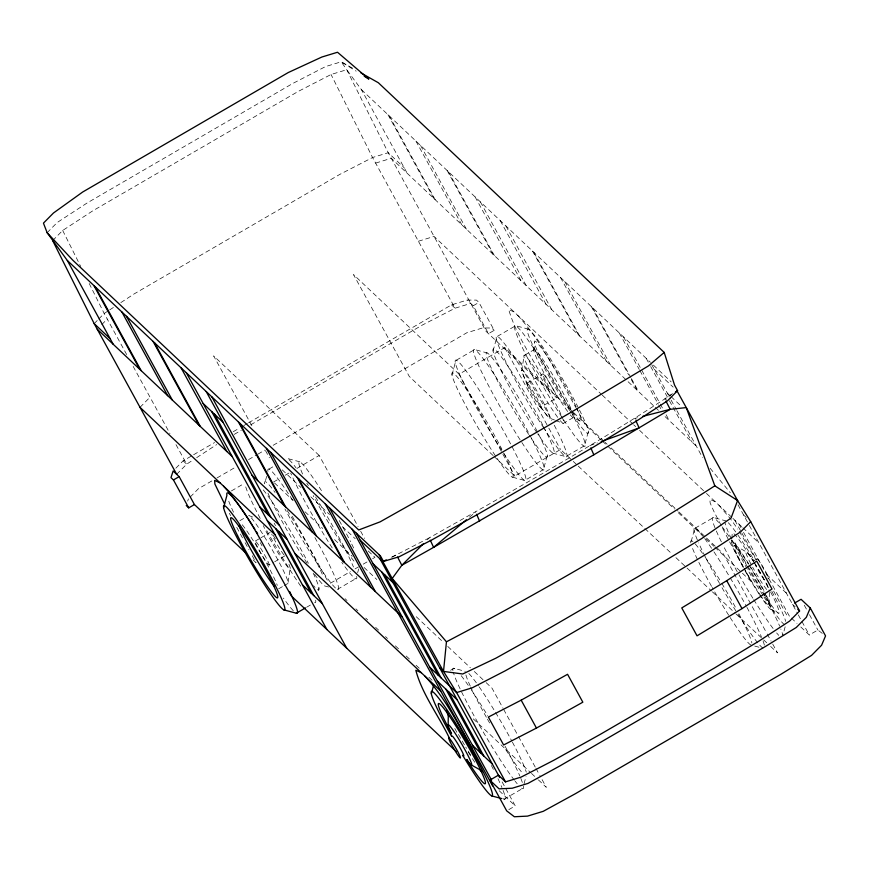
<?xml version="1.0" encoding="UTF-8"?>
<svg xmlns="http://www.w3.org/2000/svg" width="869" height="869" viewBox="0 0 869 869"><rect width="100%" height="100%" fill="white"/><g stroke="black" fill="none" stroke-linecap="round" stroke-linejoin="round"><path stroke-width="0.65" stroke-dasharray="4.34 3.26" d="M769.228 604.237L769.337 592.441M533.892 350.804L534.37 342.701M731.655 542.625L731.817 539.921M731.894 538.574L732.132 534.522A46.405 4.041 59.8 0 1 753.51 561.602M288.106 582.317L290.224 568.044M521.78 370.889L523.898 356.616M266.642 476.386L264.665 483.794A60.33 5.247 59.8 0 1 275.049 492.43M318.282 590.333L318.934 587.868M357.67 572.66L358.658 568.956M452.021 374.908L455.323 362.569M493.06 351.065L496.362 338.714M544.037 467.479L547.34 455.139M585.076 443.635L588.378 431.285M524.061 783.751L526.038 776.343M691.159 541.648L694.125 530.524M785.152 626.799L782.839 635.445A69.607 6.05 59.8 0 0 780.818 629.026M187.693 501.087L188.41 498.871M47.132 232.686L57.148 222.551L87.139 202.966L292.701 83.5L325.517 66.587L341.202 61.797L352.803 68.336M52.672 240.604L62.687 230.47L92.679 210.885L298.23 91.419L331.056 74.506L346.731 69.716L361.406 89.626L407.235 173.344M94.178 323.616L97.817 319.933M98.729 319.01L104.193 313.481L108.636 310.57M101.782 324.593L107.245 319.053M140.007 407.333L150.022 397.198M175.864 468.195L183.153 460.82L192.451 455.421M176.679 474.311L186.694 464.165L192.245 460.537M190.235 497.025L198.425 488.726L212.384 480.622M427.352 539.768L429.243 537.878C510.831 491.821 592.854 446.221 671.183 394.732M469.477 517.174L475.636 511.993M672.519 393.657L664.785 398.828L667.566 400.772M109.744 309.853L114.187 306.953M120.856 302.597L134.184 293.885L339.736 174.43L372.562 157.517L388.237 152.716L404.183 167.76M196.687 457.637L216.685 444.58M193.624 454.737L214.556 442.571M233.294 431.687L239.149 428.276M243.841 425.56L247.35 423.518M248.523 422.834L451.522 304.867L467.196 300.066L476.451 300.098L478.928 302.434L494.211 330.339L488.497 333.653L473.225 305.747L467.196 300.066M234.25 434.37L241.278 430.285M250.652 424.843L422.236 325.115L455.063 308.202L470.737 303.411M473.225 305.747L478.928 302.434M217.044 477.917L235.695 467.077M248.577 459.592L256.768 454.824M257.941 454.139L264.969 450.055M273.17 445.297L466.794 332.773L482.48 327.971L491.724 328.004L494.211 330.339M231.393 490.931L243.95 483.631M269.01 469.064L273.572 466.414M456.366 360.179L474.637 349.566L487.183 352.933M497.405 336.336L515.675 325.712L528.233 329.09M273.507 482.034L280.535 477.95M285.217 475.224L289.909 472.497M296.937 468.413L319.184 455.486L358.093 526.549M493.136 455.562L409.288 376.451L353.52 274.593L459.082 374.181L504.759 347.633L572.682 411.721M239.887 520.661L246.557 516.783M524.496 355.258L534.489 349.457M255.312 541.039L259.874 538.378M261.015 537.715L270.15 532.415M527.038 383.12L543.016 373.833M268.977 565.1A13.926 1.206 59.8 0 0 260.298 547.687A13.926 1.206 59.8 0 0 257.159 546.416A13.926 1.206 59.8 0 0 268.977 565.1L273.55 562.439M274.691 561.776L284.967 555.802M540.703 407.181A13.926 1.206 59.8 0 0 532.024 389.768A13.926 1.206 59.8 0 0 528.873 388.508A13.926 1.206 59.8 0 0 540.703 407.181L556.692 397.893A13.926 1.206 59.8 0 0 548.013 380.481A13.926 1.206 59.8 0 0 544.863 379.221A13.926 1.206 59.8 0 0 556.692 397.893M278.623 588.824L283.066 586.249M284.174 585.597L287.509 583.664A39.442 3.433 59.8 0 0 273.29 551.652A39.442 3.433 59.8 0 0 248.773 515.502L253.748 517.457M330.437 583.208L350.359 571.628M355.041 568.913L358.549 566.87M363.242 564.144L367.924 561.428M372.605 558.702L374.952 557.344L368.043 550.827M494.124 456.497L514.839 476.038L560.527 449.49L577.298 465.208M306.605 607.246L311.167 604.585M337.368 589.367L355.638 578.743M542.995 469.857A69.607 6.05 59.8 0 1 483.859 376.483A69.607 6.05 59.8 0 1 499.588 382.794A69.607 6.05 59.8 0 1 542.995 469.857L524.724 480.481L512.178 477.103M584.033 446.014L565.762 456.627L553.216 453.26M450.566 670.303L453.998 668.304L465.295 671.346M695.167 528.146L713.438 517.533L725.995 520.9M757.236 558.756L753.912 560.69A11.601 1.01 59.8 0 0 753.738 561.081M504.085 799.23L522.356 788.607M508.821 809.615L515.241 805.878L501.663 781.09M800.805 626.962L809.3 634.989L817.87 630.003L822.671 633.697M391.734 557.246L429.243 537.878M391.908 557.062L396.427 554.791M589.834 445.634L597.416 442.908M375.614 163.1L391.3 158.299L654.281 406.42M418.391 241.234L434.076 236.433L601.25 394.168M637.422 417.739L634.804 418.413L637.574 420.368M299.827 461.819L287.281 458.452A69.607 6.05 59.8 0 1 296.003 467.804M754.737 646.08L762.276 648.111M328.58 586.999L324.81 585.988A60.33 5.247 59.8 0 1 314.513 574.159M549.534 418.054A27.841 2.422 59.8 0 0 532.176 383.229A27.841 2.422 59.8 0 0 525.886 380.698A27.841 2.422 59.8 0 0 549.534 418.054L554.52 420.009M555.758 420.498L563.231 423.431L573.225 417.62L580.633 421.313M514.122 311.971L508.68 309.527C517.218 338.725 537.183 364.274 550.131 391.81L486.021 331.317L388.237 152.716L346.731 69.716L341.202 61.797L356.16 71.16M715.317 501.793L709.875 499.349L710.147 502.988L713.731 511.081L728.885 540.431M770.988 609.441L778.396 613.134M734.522 545.287L746.221 551.826M578.276 466.132L671.998 553.966M675.941 557.67L711.45 590.953M712.439 591.876L735.131 613.145M736.108 614.068L762.743 639.03M763.732 639.953L766.697 642.734M770.64 646.427L777.549 652.901L771.737 642.289M345.058 598.676L347.024 600.533M355.91 608.854L357.876 610.701M365.773 618.098L367.739 619.945M375.636 627.342L378.591 630.112M385.499 636.586L387.476 638.433M395.362 645.83L400.294 650.457M406.214 656.008L411.146 660.625M416.077 665.252L420.02 668.945M428.906 677.266L432.849 680.97M473.29 718.88L530.514 772.498M531.491 773.421L537.411 778.972M538.4 779.895L546.297 787.292L539.834 775.496M361.406 89.626L650.436 362.33M653.401 365.121L671.14 381.86M654.259 369.303L673.149 387.129M667.24 393.027L670.075 395.699M671.02 396.59L681.415 406.388M655.259 407.355L659.202 411.07M665.1 416.631L696.275 446.047M743.603 514.991L746.265 517.5M602.239 395.102L632.719 423.855M633.697 424.789L635.663 426.636M639.606 430.351L705.487 492.517M706.464 493.44L731.991 517.522M732.925 518.402L741.887 526.853M742.832 527.744L758.887 542.897M766.556 574.409L786.391 593.125M792.495 604.292L795.157 606.79M573.67 412.656L604.194 441.452M605.172 442.375L607.138 444.233M611.081 447.948L678.026 511.113M679.004 512.037L705.585 537.118M706.573 538.041L716.414 547.34M717.403 548.263L723.312 553.835L766.567 632.849M791.355 618.055L797.025 623.399M601.337 440.127L585.554 425.223L576.527 408.745M602.326 441.05L674.355 509.017M678.309 512.743L701.989 535.087M705.932 538.802L713.829 546.253M714.818 547.188L751.327 581.633L729.482 541.604M451.522 304.867L455.063 308.202L372.562 157.517L331.056 74.506M319.184 455.486L213.633 355.888L252.531 426.951M282.219 469.847L300.967 487.531M310.83 496.84L329.568 514.524M342.397 526.625L355.225 538.726M274.495 482.958L293.201 500.609M305.008 511.754L322.725 528.471M334.543 539.616L352.26 556.334M364.078 567.479L376.874 579.558M416.251 616.708L443.82 642.712M447.752 646.427L470.401 667.794M474.333 671.509L485.163 681.731M486.151 682.654L492.06 688.226L503.032 708.278M183.153 460.82L186.694 464.165L174.473 441.843M499.186 790.725L515.241 805.878M253.14 559.929L256.073 562.699L252.206 555.639M718.859 505.128L730.416 518.739L737.781 529.047M747.937 553.444L753.923 560.494M517.663 315.306C542.473 342.288 557.724 376.114 575.886 407.572M710.103 468.228L730.308 492.766M539.671 406.214L547.47 416.099M739.204 531.339L755.509 558.93M804.292 605.215L806.877 609.94M809.463 614.655L817.87 630.003M738.02 504.791L748.698 524.289M749.339 525.452L797.666 613.731M798.318 614.915L809.3 634.989M651.717 364.654L670.466 398.914M671.118 400.098L676.278 409.516M676.918 410.7L702.543 457.507M739.052 524.181L740.964 527.689M743.527 532.36L789.465 616.273L786.749 615.046L773.214 590.323M646.188 358.321L650.066 365.393M650.707 366.577L668.782 399.588M669.423 400.761L692.017 442.039M734.805 520.173L741.192 531.85M741.833 533.012L756.53 559.864M623.518 336.933L659.669 402.955M660.31 404.139L663.547 410.038M666.121 414.752L669.347 420.65M619.271 332.925L639.28 369.477M639.921 370.65L657.996 403.661M658.648 404.845L661.233 409.56M592.701 307.854L630.785 377.418M631.437 378.602L638.541 391.571M591.289 306.518L628.721 374.908M631.307 379.623L637.118 390.235M767.218 634.033L771.085 641.105M564.72 281.458L610.549 365.165M560.472 277.439L606.301 361.156M533.903 252.379L579.732 336.097M532.491 251.043L578.319 334.761M505.921 225.973L551.75 309.69M500.251 220.628L546.09 304.346M480.416 201.912L526.256 285.629M475.104 196.905L520.933 280.622M448.534 171.834L494.374 255.551M447.122 170.498L492.951 254.215M420.553 145.438L466.392 229.155M415.947 141.093L461.787 224.81M389.388 116.022L435.217 199.74M387.965 114.686L433.805 198.404M504.759 347.633L548.209 426.994M548.85 428.178L560.527 449.49M459.082 374.181L514.839 476.038M503.683 709.462L517.881 735.402M518.532 736.586L535.315 767.251M535.967 768.424L539.193 774.322M360.689 531.285L364.578 538.389M265.501 450.642L269.39 457.746M292.31 516.382L328.623 582.697M236.737 527.385L242.538 537.976M245.112 542.691L248.979 549.751M126.689 354.574L104.193 313.481L89.149 283.403M133.174 366.414L169.966 433.62M229.383 513.286L230.6 515.632M62.687 230.47L80.73 266.555M523.062 374.626L527.461 385.467M766.621 583.392L768.283 588.009M579.471 410.016A60.33 5.247 59.8 0 1 570.488 411.732M569.727 410.57A60.33 5.247 59.8 0 1 531.763 343.059A60.33 5.247 59.8 0 1 537.944 340.105A60.33 5.247 59.8 0 1 577.809 406.714M570.716 411.07A69.607 6.05 59.8 0 1 564.394 421.02A69.607 6.05 59.8 0 1 514.644 325.951A69.607 6.05 59.8 0 1 570.075 409.864M543.549 426.625A60.33 5.247 59.8 0 1 537.715 433.892M536.977 432.784A60.33 5.247 59.8 0 1 498.241 364.589A60.33 5.247 59.8 0 1 502.879 358.93A60.33 5.247 59.8 0 1 542.962 425.473M554.281 425.245A69.607 6.05 59.8 0 1 544.689 429.449M543.918 428.254A69.607 6.05 59.8 0 1 496.503 336.379A69.607 6.05 59.8 0 1 551.804 420.477M562.004 416.783A39.442 3.433 59.8 0 1 560.299 420.672M557.702 417.348A39.442 3.433 59.8 0 1 528.167 367.326A39.442 3.433 59.8 0 1 532.893 365.371A39.442 3.433 59.8 0 1 561.57 415.751M571.998 410.983A39.442 3.433 59.8 0 1 570.292 414.861M567.696 411.537A39.442 3.433 59.8 0 1 538.161 361.515A39.442 3.433 59.8 0 1 542.886 359.56A39.442 3.433 59.8 0 1 571.552 409.94M576.864 408.278A46.405 4.041 59.8 0 1 571.411 410.374M570.748 409.408A46.405 4.041 59.8 0 1 538.519 353.477A46.405 4.041 59.8 0 1 543.755 351.304A46.405 4.041 59.8 0 1 576.31 407.094M766.436 595.569A39.442 3.433 59.8 0 1 759.767 595.146M759.05 594.038A39.442 3.433 59.8 0 1 744.939 570.575M743.191 567.403A39.442 3.433 59.8 0 1 731.872 541.224A39.442 3.433 59.8 0 1 749.828 565.643M750.534 566.805A39.442 3.433 59.8 0 1 765.752 594.19M764.698 593.19A34.803 3.031 59.8 0 1 761.787 597.22M761.157 596.308A34.803 3.031 59.8 0 1 744.179 568.337M743.495 567.088A34.803 3.031 59.8 0 1 734.12 545.276A34.803 3.031 59.8 0 1 748.328 564.014M749.002 565.1A34.803 3.031 59.8 0 1 764.09 591.974M784.62 624.822A60.33 5.247 59.8 0 1 763.612 596.362M762.928 595.287A60.33 5.247 59.8 0 1 732.035 540.246M731.416 538.965A60.33 5.247 59.8 0 1 725.083 522.964M728.276 522.703A60.33 5.247 59.8 0 1 736.293 532.74M737.977 535.13A60.33 5.247 59.8 0 1 753.955 559.951M771.857 591.398A60.33 5.247 59.8 0 1 785.717 621.378M778.776 635.358A69.607 6.05 59.8 0 1 776.636 632.958M773.073 628.472A69.607 6.05 59.8 0 1 753.521 599.284M752.836 598.187A69.607 6.05 59.8 0 1 737.868 572.856M737.205 571.683A69.607 6.05 59.8 0 1 723.214 545.536M721.368 541.832A69.607 6.05 59.8 0 1 715.6 529.254M714.981 527.755A69.607 6.05 59.8 0 1 718.609 522.41M722.161 526.886A69.607 6.05 59.8 0 1 730.753 539.03M731.481 540.127A69.607 6.05 59.8 0 1 747.221 565.1M747.916 566.251A69.607 6.05 59.8 0 1 764.546 595.482M765.22 596.731A69.607 6.05 59.8 0 1 779.634 626.104M770.597 591.93A46.405 4.041 59.8 0 1 776.267 611.363A46.405 4.041 59.8 0 1 748.231 568.25M747.579 567.088A46.405 4.041 59.8 0 1 734.272 540.757M754.194 562.743A46.405 4.041 59.8 0 1 765.535 582.393M766.197 583.61A46.405 4.041 59.8 0 1 770.01 590.79M762.949 648.133A69.607 6.05 59.8 0 1 758.365 643.571M757.714 642.799A69.607 6.05 59.8 0 1 736.597 612.069M735.924 610.994A69.607 6.05 59.8 0 1 720.271 584.652M719.597 583.468A69.607 6.05 59.8 0 1 698.633 542.897M697.329 539.877A69.607 6.05 59.8 0 1 703.89 537.509M704.694 538.574A69.607 6.05 59.8 0 1 713.21 550.74M713.96 551.858A69.607 6.05 59.8 0 1 729.634 576.864M730.318 578.015A69.607 6.05 59.8 0 1 746.275 606.095M746.949 607.355A69.607 6.05 59.8 0 1 761.363 636.716M763.047 640.974A69.607 6.05 59.8 0 1 764.405 645.276M750.979 645.07A60.33 5.247 59.8 0 1 730.134 617.501M728.667 615.198A60.33 5.247 59.8 0 1 712.189 587.487M711.548 586.347A60.33 5.247 59.8 0 1 691.974 546.818M690.822 542.875A60.33 5.247 59.8 0 1 703.716 555.041M705.074 556.996A60.33 5.247 59.8 0 1 721.129 582.241M721.846 583.436A60.33 5.247 59.8 0 1 736.271 608.832M738.878 613.742A60.33 5.247 59.8 0 1 751.881 643.006M766.664 589.54A23.202 2.02 59.8 0 1 752.652 567.196M750.87 563.872A23.202 2.02 59.8 0 1 745.939 551.826A23.202 2.02 59.8 0 1 753.76 561.678M754.542 562.895A23.202 2.02 59.8 0 1 757.942 568.445M758.615 569.586A23.202 2.02 59.8 0 1 769.358 591.126M757.062 559.158A11.601 1.01 59.8 0 1 764.438 569.391A11.601 1.01 59.8 0 1 767.761 577.994M764.448 579.927A11.601 1.01 59.8 0 1 755.454 565.176M474.767 762.254A39.442 3.433 59.8 0 1 466.99 749.958M456.855 732.306A39.442 3.433 59.8 0 1 453.314 725.626M470.52 754.857A34.803 3.031 59.8 0 1 465.762 747.112M464.404 744.831A34.803 3.031 59.8 0 1 458.463 734.381M503.097 790.421A69.607 6.05 59.8 0 1 502.803 798.405M491.387 765.491A69.607 6.05 59.8 0 1 494.309 771.227M497.98 778.722A69.607 6.05 59.8 0 1 501.924 787.499M523.399 786.228A69.607 6.05 59.8 0 1 521.074 787.781M517.185 783.729A69.607 6.05 59.8 0 1 515.143 781.22M514.405 780.264A69.607 6.05 59.8 0 1 478.417 723.616A69.607 6.05 59.8 0 1 453.357 672.389M452.945 670.683A69.607 6.05 59.8 0 1 457.018 670.781M461.2 675.691A69.607 6.05 59.8 0 1 470.585 688.737M471.302 689.812A69.607 6.05 59.8 0 1 487.781 715.882M505.095 746.254A69.607 6.05 59.8 0 1 519.781 775.908M520.813 778.374A69.607 6.05 59.8 0 1 522.682 783.501M521.313 771.715A60.33 5.247 59.8 0 1 504.161 747.134M489.605 722.954A60.33 5.247 59.8 0 1 486.998 718.359M486.358 717.218A60.33 5.247 59.8 0 1 470.824 687.281M470.281 686.108A60.33 5.247 59.8 0 1 465.817 674.54M468.836 673.486A60.33 5.247 59.8 0 1 478.537 685.913M479.199 686.868A60.33 5.247 59.8 0 1 511.754 740.942M512.406 742.169A60.33 5.247 59.8 0 1 526.277 772.161M504.172 453.781A60.33 5.247 59.8 0 1 491.517 449.838A60.33 5.247 59.8 0 1 452.477 372.758A60.33 5.247 59.8 0 1 501.924 449.327M538.432 433.87A60.33 5.247 59.8 0 1 529.449 435.586M528.689 434.424A60.33 5.247 59.8 0 1 490.453 366.327A60.33 5.247 59.8 0 1 497.676 365.045A60.33 5.247 59.8 0 1 537.9 432.795M353.976 561.113A60.33 5.247 59.8 0 1 313.209 495.591M302.575 474.018A60.33 5.247 59.8 0 1 321.454 490.627M339.258 520.542A60.33 5.247 59.8 0 1 350.544 541.68M351.749 544.103A60.33 5.247 59.8 0 1 354.802 550.479M356.681 576.364A69.607 6.05 59.8 0 1 341.799 562.33M332.24 547.959A69.607 6.05 59.8 0 1 290.735 473.192M306.822 483.294A69.607 6.05 59.8 0 1 308.343 485.63M315.556 496.992A69.607 6.05 59.8 0 1 353.477 567.022M314.904 537.553A69.607 6.05 59.8 0 1 335.173 587.726A69.607 6.05 59.8 0 1 284.923 508.919M267.967 471.443A69.607 6.05 59.8 0 1 293.179 501.076M307.061 563.221A60.33 5.247 59.8 0 1 267.858 492.886M287.194 510.537A60.33 5.247 59.8 0 1 322.942 575.821M293.298 610.744A69.607 6.05 59.8 0 1 283.392 598.078M233.5 512.21A69.607 6.05 59.8 0 1 228.004 499.154M313.198 573.116A60.33 5.247 59.8 0 1 313.557 585.706M275.516 525.636A60.33 5.247 59.8 0 1 274.169 523.149M263.264 489.899A60.33 5.247 59.8 0 1 308.365 563.297M300.761 586.184A69.607 6.05 59.8 0 1 265.545 528.406M260.2 518.445A69.607 6.05 59.8 0 1 245.199 484.674M315.643 600.218A69.607 6.05 59.8 0 1 314.6 602.597M262.069 545.884A39.442 3.433 59.8 0 1 260.287 542.669M242.288 524.778A39.442 3.433 59.8 0 1 261.721 554.715A39.442 3.433 59.8 0 1 277.298 585.38M288.942 564.307A27.841 2.422 59.8 0 1 282.143 559.288A27.841 2.422 59.8 0 1 263.329 525.571M273.116 535.25A27.841 2.422 59.8 0 1 275.94 539.845M283.935 554.835A13.926 1.206 59.8 0 1 271.725 534.087M465.588 387.096A69.607 6.05 59.8 0 0 524.724 480.481A69.607 6.05 59.8 0 0 481.317 393.418A69.607 6.05 59.8 0 0 465.588 387.096"/><path stroke-width="1.3" d="M448.165 725.626L448.285 713.829M360.928 72.92L378.341 82.74L664.198 352.434L674.529 385.054L677.581 390.637L676.929 390.692L737.575 500.533L750.697 521.672L799.578 610.972L789.573 621.107L759.582 640.703L714.611 667.913L600.414 734.283L554.02 760.158L521.204 777.071L505.519 781.872L456.627 692.571L443.516 671.422L446.449 641.789L392.201 578.482L401.826 565.284L423.572 543.549M223.626 507.648L226.918 495.297A69.607 6.05 59.8 0 1 252.14 524.919M431.382 693.658L433.685 685.011M735.63 498.687L737.575 500.533L731.079 518.033L701.5 538.682L656.529 565.904L542.332 632.263L495.949 658.148L462.71 673.996L443.516 671.422L439.616 667.75M794.635 603.043L801.066 599.306L810.277 607.996L806.313 617.327L796.297 627.461L765.6 646.384L560.049 765.839L527.928 783.425L512.254 788.216L499.078 788.846L489.866 780.156L498.437 775.181L505.519 781.872M750.697 521.672L740.681 531.817L710.69 551.402L665.719 578.613L551.522 644.983L505.139 670.857L472.312 687.781L456.627 692.571L429.71 667.175M664.198 352.434L648.47 365.892L572.747 411.298L458.55 477.668L380.101 521.856L358.712 529.971L72.866 260.265L47.132 232.686L43.45 223.137L53.465 213.003L82.685 192.016L288.247 72.551L321.834 57.039L337.509 52.249L368.814 79.079L364.209 76.2M466.403 519.76L433.588 547.372L401.826 565.284L397.622 557.127M737.575 500.533L714.818 485.825C627.776 541.745 538.074 593.755 446.449 641.789M726.734 580.698L756.725 561.113L771.998 589.019L742.007 608.604L697.036 635.826L681.763 607.92L726.734 580.698L742.007 608.604M675.452 392.006L677.581 390.637L667.566 400.772L637.574 420.368L592.604 447.578L478.406 513.948L432.023 539.823L399.197 556.736L382.871 561.591L360.2 540.203M430.329 540.246L433.588 547.372L593.82 454.791L670.195 409.321L686.26 407.594L714.818 485.825M179.155 476.647L173.137 470.965L170.965 477.624L173.452 479.96L179.155 476.647L194.439 504.552L246.285 553.466M186.248 505.53L188.725 507.865L194.439 504.552M283.772 609.842A60.33 5.247 59.8 0 0 246.155 534.381A60.33 5.247 59.8 0 0 232.523 528.906A60.33 5.247 59.8 0 0 283.772 609.842L296.329 613.221L305.464 607.909M521.172 700.164L567.566 674.29L582.838 702.195L536.455 728.07L503.629 744.983L488.356 717.077L521.172 700.164L536.455 728.07M379.047 554.618L382.871 561.591L386.26 559.886M601.207 441.539L639.139 427.906L635.891 420.792M642.669 416.392L670.195 409.321L665.991 401.163M491.528 795.852L501.576 798.546M220.063 482.86L214.621 480.427L214.893 484.055L224.539 503.89M421.259 672.682L415.816 670.249C422.236 694.527 438.769 715.698 449.523 738.4M471.302 764.937L481.828 770.814M797.807 609.299L799.578 610.972M47.132 232.686L67.337 260.515L380.459 555.954L383.522 561.526M203.161 403.509L222.996 422.225M373.181 563.916L393.016 582.632M52.672 240.604L94.178 323.616L110.113 338.66M97.23 329.199L232.186 456.529M252.021 475.245L402.206 616.936M259.69 506.757L279.525 525.473M267.326 520.705L287.161 539.421M437.346 681.122L457.181 699.838M140.007 407.333L274.962 534.663M294.808 553.379L440.735 691.061M302.466 584.891L322.301 603.607M472.486 745.309L492.321 764.025M456.279 751.598L291.495 596.123C269.727 559.082 252.694 518.38 223.605 486.205M424.8 676.028C444.798 697.09 457.442 723.519 472.063 748.274M382.871 561.591L443.516 671.422M810.277 607.996L825.55 635.902L821.585 645.232L811.581 655.367L780.883 674.29L575.321 793.745L543.212 811.331L527.526 816.121L514.361 816.751L506.681 810.853L489.866 780.156M380.035 558.919L499.729 777.549M384.522 574.615L441.05 677.863M448.686 691.822L483.827 755.997M381.687 571.943L438.215 675.191M445.851 689.139L480.991 753.325M356.377 533.218L491.582 780.188M352.13 529.21L492.68 785.945M329.46 507.822L375.289 591.539M325.202 503.814L371.041 587.531M298.643 478.754L344.472 562.471M297.22 477.418L343.059 561.135M270.661 452.347L316.49 536.064M266.403 448.339L312.243 532.056M239.844 423.268L285.673 506.985M238.421 421.932L284.261 505.649M211.862 396.872L257.691 480.59M206.192 391.528L346.753 648.252M214.491 414.198L271.019 517.446M278.667 531.404L313.807 595.591M211.667 411.526L268.195 514.774M275.831 528.732L310.972 592.908M186.357 372.812L326.907 629.536M181.045 367.793L226.874 451.511M154.476 342.734L200.304 426.451M153.063 341.398L198.892 425.115M126.494 316.327L172.323 400.044M121.888 311.982L167.717 395.699M95.318 286.922L141.158 370.639M93.906 285.586L139.735 369.303M67.337 260.515L113.176 344.233M94.178 323.616L176.679 474.311M173.452 479.96L188.725 507.865M590.822 447.915L593.82 454.791M476.625 514.285L479.612 521.15M481.763 772.009A39.442 3.433 59.8 0 1 479.742 769.402M448.686 716.11A39.442 3.433 59.8 0 1 446.384 710.331M451.467 736A60.33 5.247 59.8 0 1 439.377 699.089A60.33 5.247 59.8 0 1 489.79 786A60.33 5.247 59.8 0 1 462.851 755.617M451.326 733.143A46.405 4.041 59.8 0 1 444.906 709.81A46.405 4.041 59.8 0 1 482.534 774.312A46.405 4.041 59.8 0 1 466.74 759.571M452.043 736.412A11.601 1.01 59.8 0 1 459.429 746.656A11.601 1.01 59.8 0 1 462.742 755.259M451.587 733.805A23.202 2.02 59.8 0 1 452.054 728.798A23.202 2.02 59.8 0 1 469.141 757.833A23.202 2.02 59.8 0 1 466.696 759.463M274.007 585.999A39.442 3.433 59.8 0 1 254.574 556.062A39.442 3.433 59.8 0 1 238.997 525.397M252.922 526.147A69.607 6.05 59.8 0 1 254.899 529.297M256.246 531.459A69.607 6.05 59.8 0 1 257.615 533.675M289.627 591.474A69.607 6.05 59.8 0 1 296.329 613.221M450.435 742.43A11.601 1.01 59.8 0 0 460.288 757.996A11.601 1.01 59.8 0 0 453.053 743.484A11.601 1.01 59.8 0 0 450.435 742.43M237.519 535.554A46.405 4.041 59.8 0 0 276.939 597.807A46.405 4.041 59.8 0 0 248.002 539.768A46.405 4.041 59.8 0 0 237.519 535.554"/></g></svg>
